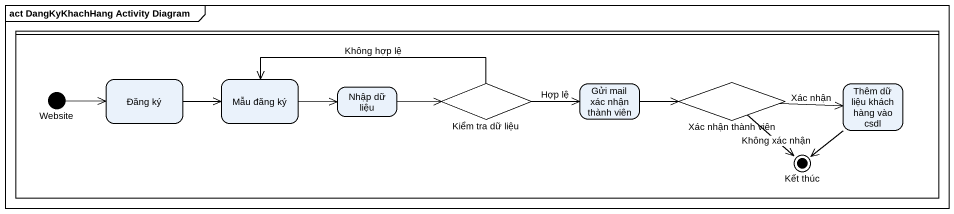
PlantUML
@startuml
mainframe act DangKyKhachHang Activity Diagram
hide empty description
state " " as lane1 <<partition>> {
  state Website <<start>>
  state "Đăng ký" as Đăng_ký
  state "Mẫu đăng ký" as Mẫu_đăng_ký
  state "Nhập dữ liệu" as Nhập_dữ_liệu
  state "Kiểm tra dữ liệu" as Kiểm_tra_dữ_liệu <<choice>>
  state "Gửi mail xác nhận thành viên" as Gửi_mail_xác_nhận_thành_viên
  state "Xác nhận thành viên" as Xác_nhận_thành_viên <<choice>>
  state "Thêm dữ liệu khách hàng vào csdl" as Thêm_dữ_liệu_khách_hàng_vào
  state "Kết thúc" as Kết_thúc <<end>>
}
Website -right-> Đăng_ký
Đăng_ký -right-> Mẫu_đăng_ký
Mẫu_đăng_ký -right-> Nhập_dữ_liệu
Nhập_dữ_liệu -right-> Kiểm_tra_dữ_liệu
Kiểm_tra_dữ_liệu -left-> Mẫu_đăng_ký : Không hợp lệ
Kiểm_tra_dữ_liệu -right-> Gửi_mail_xác_nhận_thành_viên : Hợp lệ
Gửi_mail_xác_nhận_thành_viên -right-> Xác_nhận_thành_viên
Xác_nhận_thành_viên -right-> Thêm_dữ_liệu_khách_hàng_vào : Xác nhận
Xác_nhận_thành_viên --> Kết_thúc : Không xác nhận
Thêm_dữ_liệu_khách_hàng_vào --> Kết_thúc
@enduml
